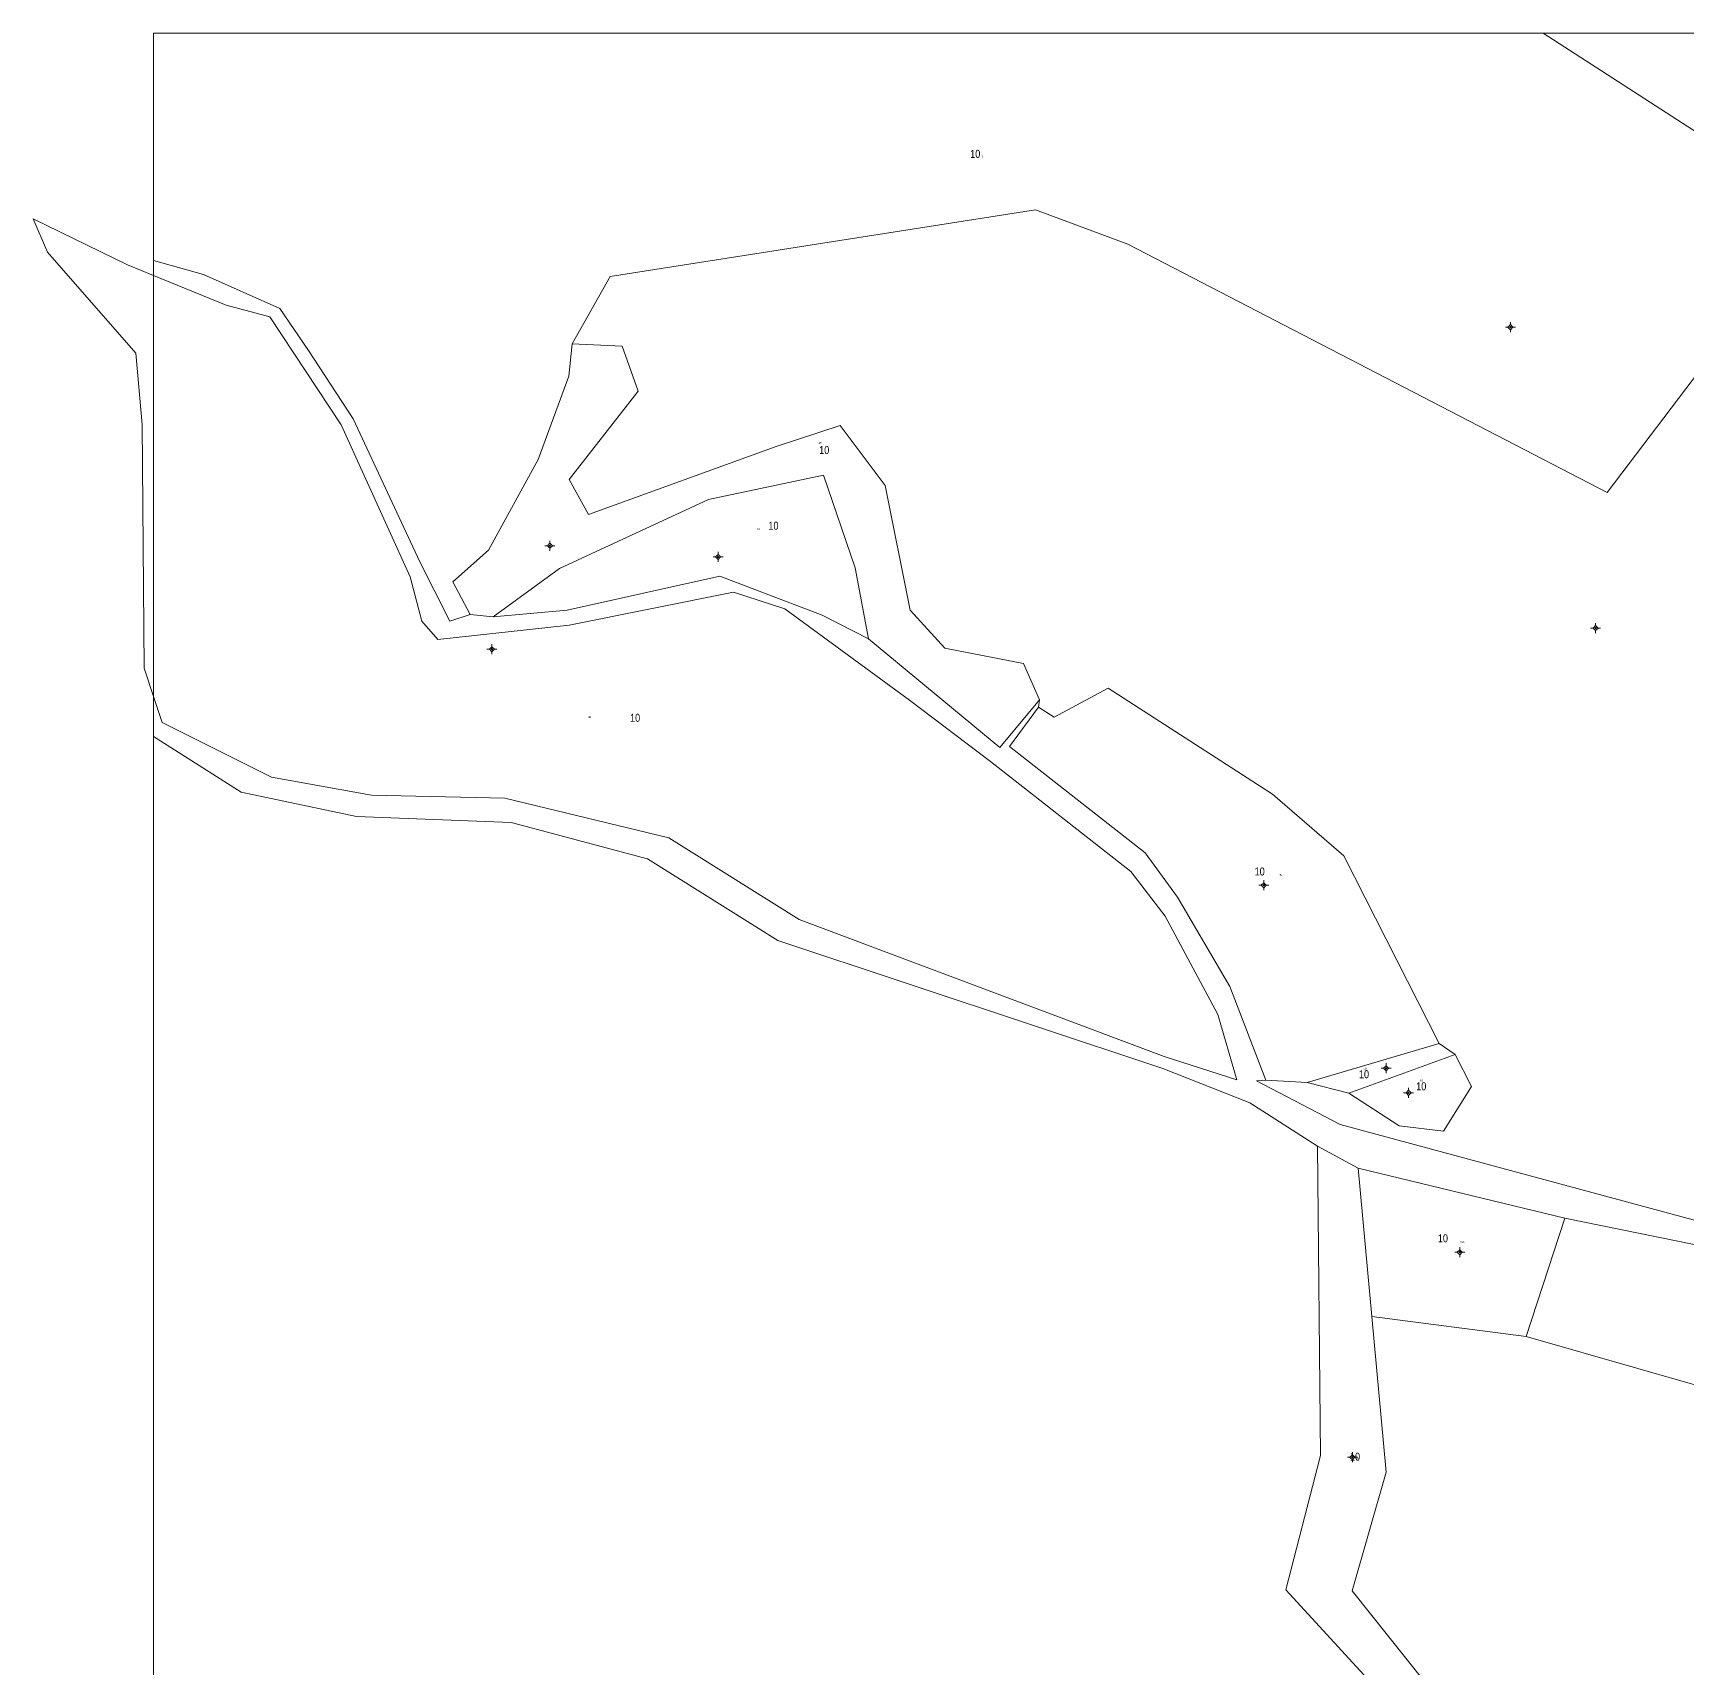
# Model space of a CAD drawing. Header units: metres. Extents: x 343613 to 365037, y 1839984 to 1846362.
# Drawn here: x 363969.9 to 364383.4, y 1840591.3 to 1841000 of the extents above; entities that cross this region are included whole.
import ezdxf

# ---------------------------------------------------------------- set-up
doc = ezdxf.new("R2010")
doc.units = ezdxf.units.M
doc.header["$LTSCALE"] = 0.2
for name, color, linetype, lineweight in [('10', 7, 'Continuous', 13), ('11', 7, 'Continuous', 13), ('22', 7, 'Continuous', 13)]:
    doc.layers.add(name, color=color, linetype=linetype, lineweight=lineweight)
doc.layers.add('14', color=7, linetype='Continuous')
doc.layers.add('15', color=7, linetype='Continuous')

msp = doc.modelspace()

# ---------------------------------------------------------------- hatches: boundary and pattern name
at = {"layer": '11'}
for points in [[(364339.2098, 1840926.52, 1), (364338.9097, 1840926.52, 1)], [(364099.1898, 1840871.92, 1), (364098.8897, 1840871.92, 1)], [(364141.2098, 1840869.1, 1), (364140.9097, 1840869.1, 1)], [(364360.5098, 1840851.34, 1), (364360.2097, 1840851.34, 1)], [(364084.7098, 1840846.04, 1), (364084.4097, 1840846.04, 1)], [(364277.5798, 1840787.08, 1), (364277.2797, 1840787.08, 1)], [(364308.1398, 1840741.34, 1), (364307.8397, 1840741.34, 1)], [(364313.7598, 1840735.2, 1), (364313.4597, 1840735.2, 1)], [(364326.5598, 1840695.38, 1), (364326.2598, 1840695.38, 1)], [(364299.7298, 1840644.16, 1), (364299.4298, 1840644.16, 1)]]:
    msp.add_hatch(color=256, dxfattribs=at).paths.add_polyline_path(points)

# ---------------------------------------------------------------- linework, layer by layer
at = {"layer": '10'}
for p, q in [((363993.48, 1840942.11), (364000, 1840939.44)), ((364000, 1840939.44), (364018.11, 1840932.02)), ((364079.13, 1840854.69), (364084.9, 1840854.16)), ((363997.63, 1840841.34), (364000, 1840834.24)), ((364221.12, 1840831.56), (364221.38, 1840833.44)), ((364288.24, 1840737.82), (364321.23, 1840747.55)), ((364321.23, 1840747.55), (364325.26, 1840744.77)), ((364298.66, 1840735.13), (364325.26, 1840744.77)), ((364288.24, 1840737.82), (364298.66, 1840735.13)), ((364301, 1840716.41), (364352.62, 1840703.85)), ((364343.04, 1840674.35), (364352.62, 1840703.85)), ((364343.04, 1840674.35), (364304.44, 1840679.28))]:
    msp.add_line(p, q, dxfattribs=at)
for points in [[(364000, 1840939.44), (364000, 1840943.15), (364000, 1841000)], [(364000, 1841000), (364347.21, 1841000), (364537.05, 1841000)], [(364104.6, 1840922.34), (364114.12, 1840939.22), (364220.37, 1840955.87), (364243.5, 1840947.27), (364363.23, 1840885.21), (364395.2, 1840927.33), (364396.66, 1840968.08), (364347.21, 1841000)], [(363993.48, 1840942.11), (363969.9, 1840953.6), (363973.52, 1840945.3), (363995.54, 1840920.02), (363997.14, 1840902.2), (363997.63, 1840841.34)], [(364079.13, 1840854.69), (364074.02, 1840853.05), (364066.52, 1840867.87), (364049.87, 1840903.58), (364038.71, 1840920.67), (364031.54, 1840931.15), (364012.49, 1840939.7), (364000, 1840943.15)], [(364002.18, 1840827.71), (364029.46, 1840814.09), (364054.48, 1840809.55), (364087.82, 1840808.8), (364128.75, 1840798.96), (364161.35, 1840778.53), (364252.52, 1840744.27), (364270.73, 1840738.49), (364265.95, 1840754.81), (364252.79, 1840779.33), (364244.21, 1840790.53), (364209.14, 1840817.96), (364188.89, 1840833.3), (364157.71, 1840856.18), (364144.93, 1840860.31), (364103.85, 1840852.08), (364071.02, 1840848.49), (364067.05, 1840853.09), (364064.16, 1840864.11), (364046.88, 1840902.1), (364029.08, 1840929.07), (364018.11, 1840932.02)], [(364079.13, 1840854.69), (364074.78, 1840862.89), (364083.66, 1840870.77), (364096.15, 1840893.48), (364103.77, 1840914.26), (364104.6, 1840922.34)], [(364178.65, 1840848.64), (364211.5, 1840821.51), (364221.38, 1840833.44), (364217.39, 1840842.47), (364197.69, 1840846.28), (364189.03, 1840855.8), (364182.83, 1840886.93), (364171.55, 1840901.92), (364155.59, 1840896.68), (364108.67, 1840879.68), (364103.85, 1840888.48), (364121.14, 1840910.5), (364117.13, 1840921.8), (364104.6, 1840922.34)], [(364084.9, 1840854.16), (364101.42, 1840866.19), (364138.66, 1840883.45), (364167.45, 1840889.55), (364175.35, 1840866.4), (364178.65, 1840848.64)], [(364084.9, 1840854.16), (364103.37, 1840855.82), (364141.54, 1840864.29), (364167.08, 1840854.56), (364178.65, 1840848.64)], [(364000, 1840183.44), (364000, 1840824.21), (364000, 1840834.24), (364002.18, 1840827.71)], [(364321.23, 1840747.55), (364297.42, 1840794.41), (364279.64, 1840809.82), (364238.56, 1840836.33), (364225.07, 1840829.09), (364221.12, 1840831.56), (364213.88, 1840821.78), (364247.78, 1840795.19), (364255.87, 1840784.13), (364268.98, 1840761.79), (364277.97, 1840738.39), (364288.24, 1840737.82)], [(364000, 1840824.21), (364021.88, 1840810.31), (364050.69, 1840804.26), (364089.34, 1840802.74), (364123.45, 1840793.66), (364156.04, 1840773.23), (364252.17, 1840741.29), (364273.95, 1840732.69), (364290.88, 1840721.87)], [(364325.26, 1840744.77), (364329.37, 1840736.82), (364322.33, 1840725.64), (364311.26, 1840726.96), (364298.66, 1840735.13)], [(364277.97, 1840738.39), (364275.63, 1840738.2), (364296.55, 1840727.25), (364387.79, 1840702.67)], [(364323.84, 1840566.44), (364282.97, 1840610.98), (364291.57, 1840644.56), (364290.88, 1840721.87), (364301, 1840716.41)], [(364301, 1840716.41), (364304.44, 1840679.28), (364308.05, 1840640.39)], [(364352.62, 1840703.85), (364417.34, 1840690.7), (364424.67, 1840688.72), (364481.76, 1840696.74), (364510.81, 1840705.27)], [(364512.37, 1840676.89), (364513.66, 1840671.81), (364419.46, 1840658.06), (364398.82, 1840658.32), (364343.04, 1840674.35)], [(364308.05, 1840640.39), (364299.49, 1840610.77), (364331.26, 1840570.99)]]:
    msp.add_lwpolyline(points, dxfattribs=at)
at = {"layer": '11'}
for p, q in [((364339.06, 1840927.77), (364339.06, 1840927.15)), ((364338.43, 1840926.52), (364337.81, 1840926.52)), ((364339.06, 1840925.89), (364339.06, 1840925.27)), ((364340.31, 1840926.52), (364339.69, 1840926.52)), ((364098.41, 1840871.92), (364097.79, 1840871.92)), ((364099.04, 1840873.17), (364099.04, 1840872.55)), ((364099.04, 1840871.29), (364099.04, 1840870.67)), ((364100.29, 1840871.92), (364099.67, 1840871.92)), ((364141.06, 1840870.35), (364141.06, 1840869.73)), ((364140.43, 1840869.1), (364139.81, 1840869.1)), ((364141.06, 1840868.47), (364141.06, 1840867.85)), ((364142.31, 1840869.1), (364141.69, 1840869.1)), ((364359.73, 1840851.34), (364359.11, 1840851.34)), ((364360.36, 1840852.59), (364360.36, 1840851.97)), ((364360.36, 1840850.71), (364360.36, 1840850.09)), ((364361.61, 1840851.34), (364360.99, 1840851.34)), ((364083.93, 1840846.04), (364083.31, 1840846.04)), ((364084.56, 1840847.29), (364084.56, 1840846.67)), ((364084.56, 1840845.41), (364084.56, 1840844.79)), ((364085.81, 1840846.04), (364085.19, 1840846.04)), ((364276.81, 1840787.08), (364276.18, 1840787.08)), ((364277.43, 1840788.33), (364277.43, 1840787.71)), ((364278.68, 1840787.08), (364278.05, 1840787.08)), ((364277.43, 1840786.45), (364277.43, 1840785.83)), ((364307.99, 1840742.59), (364307.99, 1840741.97)), ((364307.37, 1840741.34), (364306.74, 1840741.34)), ((364307.99, 1840740.71), (364307.99, 1840740.09)), ((364309.24, 1840741.34), (364308.61, 1840741.34)), ((364312.99, 1840735.2), (364312.36, 1840735.2)), ((364313.61, 1840736.45), (364313.61, 1840735.83)), ((364313.61, 1840734.57), (364313.61, 1840733.95)), ((364314.86, 1840735.2), (364314.23, 1840735.2)), ((364326.41, 1840696.63), (364326.41, 1840696.01)), ((364325.79, 1840695.38), (364325.16, 1840695.38)), ((364326.41, 1840694.75), (364326.41, 1840694.13)), ((364327.66, 1840695.38), (364327.03, 1840695.38)), ((364298.95, 1840644.16), (364298.33, 1840644.16)), ((364299.58, 1840645.41), (364299.58, 1840644.79)), ((364299.58, 1840643.53), (364299.58, 1840642.91)), ((364300.83, 1840644.16), (364300.21, 1840644.16))]:
    msp.add_line(p, q, dxfattribs=at)
for points in [[(364339.06, 1840927.15), (364338.43, 1840926.52), (364339.06, 1840925.89), (364339.69, 1840926.52)], [(364099.04, 1840872.55), (364098.41, 1840871.92), (364099.04, 1840871.29), (364099.67, 1840871.92)], [(364141.06, 1840869.73), (364140.43, 1840869.1), (364141.06, 1840868.47), (364141.69, 1840869.1)], [(364360.36, 1840851.97), (364359.73, 1840851.34), (364360.36, 1840850.71), (364360.99, 1840851.34)], [(364084.56, 1840846.67), (364083.93, 1840846.04), (364084.56, 1840845.41), (364085.19, 1840846.04)], [(364277.43, 1840787.71), (364276.81, 1840787.08), (364277.43, 1840786.45), (364278.05, 1840787.08)], [(364307.99, 1840741.97), (364307.37, 1840741.34), (364307.99, 1840740.71), (364308.61, 1840741.34)], [(364313.61, 1840735.83), (364312.99, 1840735.2), (364313.61, 1840734.57), (364314.23, 1840735.2)], [(364326.41, 1840696.01), (364325.79, 1840695.38), (364326.41, 1840694.75), (364327.03, 1840695.38)], [(364299.58, 1840644.79), (364298.95, 1840644.16), (364299.58, 1840643.53), (364300.21, 1840644.16)]]:
    msp.add_lwpolyline(points, close=True, dxfattribs=at)
for centre in [(364339.0598, 1840926.52), (364099.0397, 1840871.92), (364141.0598, 1840869.1), (364360.3598, 1840851.34), (364084.5598, 1840846.04), (364277.4298, 1840787.08), (364307.9898, 1840741.34), (364313.6098, 1840735.2), (364326.4098, 1840695.38), (364299.5798, 1840644.16)]:
    msp.add_circle(centre, 0.15, dxfattribs=at)
at = {"layer": '22'}
for p, q in [((364079.13, 1840854.69), (364084.9, 1840854.16)), ((364288.24, 1840737.82), (364321.23, 1840747.55)), ((364321.23, 1840747.55), (364325.26, 1840744.77)), ((364298.66, 1840735.13), (364325.26, 1840744.77)), ((364277.97, 1840738.39), (364288.24, 1840737.82)), ((364288.24, 1840737.82), (364298.66, 1840735.13)), ((364290.88, 1840721.87), (364291.57, 1840644.56)), ((364290.88, 1840721.87), (364301, 1840716.41)), ((364301, 1840716.41), (364308.05, 1840640.39))]:
    msp.add_line(p, q, dxfattribs=at)
for points in [[(364000, 1840183.44), (364000, 1841000), (364982.82, 1841000)], [(364178.65, 1840848.64), (364211.5, 1840821.51), (364221.38, 1840833.44), (364217.39, 1840842.47), (364197.69, 1840846.28), (364189.03, 1840855.8), (364182.83, 1840886.93), (364171.55, 1840901.92), (364155.59, 1840896.68), (364108.67, 1840879.68), (364103.85, 1840888.48), (364121.14, 1840910.5), (364117.13, 1840921.8), (364104.6, 1840922.34)], [(364084.9, 1840854.16), (364101.42, 1840866.19), (364138.66, 1840883.45), (364167.45, 1840889.55), (364175.35, 1840866.4), (364178.65, 1840848.64)], [(364084.9, 1840854.16), (364103.37, 1840855.82), (364141.54, 1840864.29), (364167.08, 1840854.56), (364178.65, 1840848.64)], [(364000, 1840834.24), (364002.18, 1840827.71), (364029.46, 1840814.09), (364054.48, 1840809.55), (364087.82, 1840808.8), (364128.75, 1840798.96), (364161.35, 1840778.53), (364252.52, 1840744.27)], [(364321.23, 1840747.55), (364297.42, 1840794.41), (364279.64, 1840809.82), (364238.56, 1840836.33), (364225.07, 1840829.09), (364221.12, 1840831.56), (364213.88, 1840821.78), (364247.78, 1840795.19), (364255.87, 1840784.13), (364268.98, 1840761.79), (364277.97, 1840738.39)], [(364325.26, 1840744.77), (364329.37, 1840736.82), (364322.33, 1840725.64), (364311.26, 1840726.96), (364298.66, 1840735.13)], [(364419.46, 1840658.06), (364398.82, 1840658.32), (364343.04, 1840674.35), (364352.62, 1840703.85)], [(364352.62, 1840703.85), (364417.34, 1840690.7), (364424.67, 1840688.72), (364419.46, 1840658.06)], [(364323.84, 1840566.44), (364282.97, 1840610.98), (364291.57, 1840644.56)], [(364331.26, 1840570.99), (364299.49, 1840610.77), (364308.05, 1840640.39)]]:
    msp.add_lwpolyline(points, dxfattribs=at)

# ---------------------------------------------------------------- texts
at = {"layer": '14', "width": 0.85}
for p in [(364204.07, 1840968.83), (364166.33, 1840894.82), (364153.64, 1840875.91), (364119.07, 1840827.91), (364275.14, 1840789.51), (364301.21, 1840738.86), (364315.52, 1840735.83), (364320.93, 1840697.86), (364298.97, 1840643.28)]:
    msp.add_text('10', height=2, dxfattribs=at).set_placement(p)
at = {"layer": '15'}
for s, width, p in [('5', 0.75, (364206.95, 1840968.95)), ('25', 0.8, (364166.19, 1840897.33)), ('33', 0.8, (364150.75, 1840875.87)), ('40', 0.85, (364108.6, 1840828.83)), ('45', 0.8, (364281.27, 1840789.42)), ('50', 0.85, (364302.32, 1840741.02)), ('51', 0.75, (364316.45, 1840738.1)), ('556', 0.85, (364326.5, 1840697.72)), ('64', 0.85, (364300.56, 1840643.56))]:
    msp.add_text(s, height=0.5, dxfattribs=dict(at, width=width)).set_placement(p)

doc.saveas('drawing.dxf')
